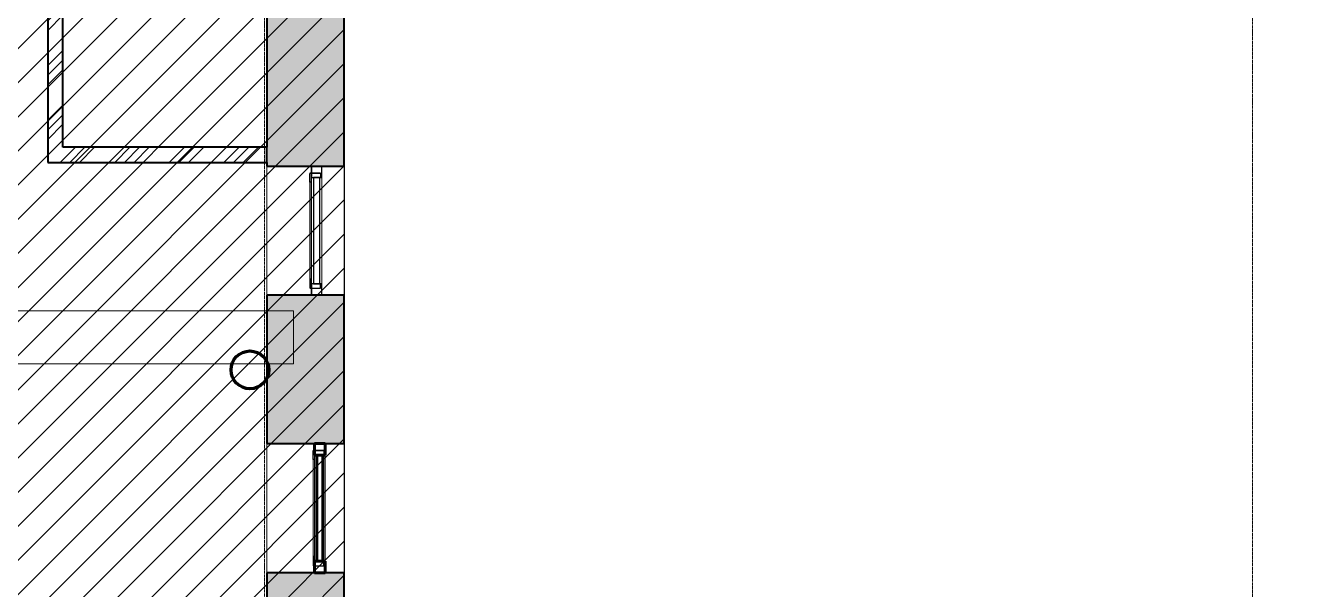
# Model space of a CAD drawing. Header units: millimetres. Extents: x -11886 to 379896, y -8130 to 47743.
# Drawn here: x 263813 to 272191, y 4877 to 8588 of the extents above; entities that cross this region are included whole.
import ezdxf

# ---------------------------------------------------------------- set-up
doc = ezdxf.new("R2010")
doc.units = ezdxf.units.MM
for name, pattern in [('ADSK_Линия сетки', [25, 20, -2.5, 0, -2.5]), ('ADSK_Сверху', [4.5, 3, -1.5]), ('ADSK_Снесено', [4.5, 3, -1.5])]:
    doc.linetypes.add(name, pattern=pattern)
for name, color, linetype, lineweight, true_color in [('_ Окна', 5, 'Continuous', 30, 0x0000ff), ('Витраж', 5, 'Continuous', 18, 0x0000ff), ('Окна', 5, 'Continuous', 18, 0x0000ff), ('Панели витража', 5, 'Continuous', 18, 0x0000ff), ('планы со стояками отопление_dwg', 7, 'Continuous', 9, 0x767676), ('Стены внутренние', 5, 'Continuous', 18, 0x0000ff), ('Стены наружные', 1, 'ADSK_Снесено', 18, 0xff0000)]:
    doc.layers.add(name, color=color, linetype=linetype, lineweight=lineweight, true_color=true_color)
for name, color, linetype, lineweight in [('Каркас', 7, 'Continuous', 18), ('Оси', 7, 'Continuous', 9), ('стояки', 7, 'Continuous', 9)]:
    doc.layers.add(name, color=color, linetype=linetype, lineweight=lineweight)
pattern_1 = [(45, (215977.25, 150), (-179.6051, 179.6051), []), (45, (216040.75, 150), (0, 359.2102), []), (45, (215913.75, 150), (0, 359.2102), [])]

# ---------------------------------------------------------------- blocks, each defined once
blk = doc.blocks.new('Витраж-тент со смещением вовне - 60мм 30 сдвиг-1466964-03 План 3-го этажа')
at = {"layer": '_ Окна', "color": 161, "linetype": 'ADSK_Сверху', "true_color": 0xaaaaff}
for p, q in [((-379, 25), (-379, -45)), ((-379, 25), (-349, 25)), ((-379, -45), (-379, 25)), ((379, 25), (349, 25)), ((379, -45), (379, 25)), ((379, -45), (379, 25)), ((-319, -45), (-379, -45)), ((-319, -35), (-319, -45)), ((319, -35), (319, -45)), ((319, -45), (379, -45))]:
    blk.add_line(p, q, dxfattribs=at)
at = {"layer": 'Окна', "color": 161, "linetype": 'ADSK_Сверху', "true_color": 0xaaaaff}
blk.add_line((-319, -45), (319, -45), dxfattribs=at)
blk = doc.blocks.new('Прямоугольный импост - 70х20_56мм-1425354-03 План 3-го этажа')
at = {"layer": 'Витраж', "color": 161, "linetype": 'ADSK_Сверху', "true_color": 0xaaaaff}
for p, q in [((479.7, 2156.6), (409.7, 2156.6)), ((409.7, 2080.6), (409.7, 2156.6)), ((479.7, 2080.6), (479.7, 2156.6)), ((409.7, 1306.6), (409.7, 1382.6)), ((479.7, 1306.6), (479.7, 1382.6)), ((409.7, 1306.6), (479.7, 1306.6))]:
    blk.add_line(p, q, dxfattribs=at)
blk = doc.blocks.new('Прямоугольный импост - 70х20_56мм-1424848-03 План 3-го этажа')
at = {"layer": 'Витраж', "color": 161, "linetype": 'ADSK_Сверху', "true_color": 0xaaaaff}
for p, q in [((-76, 35), (0, 35)), ((0, 35), (0, -35)), ((0, -35), (-76, -35))]:
    blk.add_line(p, q, dxfattribs=at)
blk = doc.blocks.new('Прямоугольный импост - 70х20_56мм-1424849-03 План 3-го этажа')
at = {"layer": 'Витраж', "color": 161, "linetype": 'ADSK_Сверху', "true_color": 0xaaaaff}
for p, q in [((0, 35), (-76, 35)), ((0, -35), (0, 35)), ((-76, -35), (0, -35))]:
    blk.add_line(p, q, dxfattribs=at)
blk = doc.blocks.new('Прямоугольный импост - 70х60мм-1425356-03 План 3-го этажа')
at = {"layer": 'Витраж', "color": 161, "linetype": 'ADSK_Сверху', "true_color": 0xaaaaff}
for p, q in [((479.7, 2080.6), (409.7, 2080.6)), ((409.7, 1382.6), (409.7, 2080.6)), ((479.7, 1382.6), (479.7, 2080.6)), ((409.7, 1382.6), (479.7, 1382.6))]:
    blk.add_line(p, q, dxfattribs=at)
blk = doc.blocks.new('Системная панель - _AR_Стекло_40мм_привязка по центру-V60-03 План 3-го этажа')
at = {"layer": 'Панели витража', "lineweight": 30}
for p, q in [((349, 20), (-349, 20)), ((-349, 20), (-349, -20)), ((349, -20), (349, 20)), ((-349, -20), (349, -20))]:
    blk.add_line(p, q, dxfattribs=at)
blk = doc.blocks.new('Прямоугольный импост - 70х40_56мм-V74-03 План 3-го этажа')
at = {"layer": 'Витраж'}
for p, q in [((-6013.4, 15158.1), (-6013.4, 14460.1)), ((-5943.4, 15158.1), (-5943.4, 14460.1))]:
    blk.add_line(p, q, dxfattribs=at)
blk = doc.blocks.new('Прямоугольный импост - 70х20_56мм-V61-03 План 3-го этажа')
at = {"layer": 'Витраж', "lineweight": 30}
for p, q in [((-76, 35), (0, 35)), ((-76, -35), (-76, 35)), ((0, 35), (0, -35)), ((0, -35), (-76, -35))]:
    blk.add_line(p, q, dxfattribs=at)
blk = doc.blocks.new('Прямоугольный импост - 70х20_56мм-V62-03 План 3-го этажа')
at = {"layer": 'Витраж', "lineweight": 30}
for p, q in [((0, 35), (-76, 35)), ((-76, 35), (-76, -35)), ((0, -35), (0, 35)), ((-76, -35), (0, -35))]:
    blk.add_line(p, q, dxfattribs=at)
blk = doc.blocks.new('Системная панель - _AR_Стекло_40мм_привязка по центру-V202-03 План 3-го этажа')
at = {"layer": 'Панели витража', "color": 1, "lineweight": 60, "true_color": 0xff0000}
for p, q in [((349, 20), (-349, 20)), ((-349, 20), (-349, -20)), ((349, -20), (349, 20)), ((-349, -20), (349, -20))]:
    blk.add_line(p, q, dxfattribs=at)
blk = doc.blocks.new('Прямоугольный импост - 70х40_56мм-1425355-03 План 3-го этажа')
at = {"layer": 'Витраж'}
for p, q in [((409.7, 2080.6), (409.7, 1382.6)), ((479.7, 2080.6), (479.7, 1382.6))]:
    blk.add_line(p, q, dxfattribs=at)
blk = doc.blocks.new('Прямоугольный импост - 70х20_56мм-V203-03 План 3-го этажа')
at = {"layer": 'Витраж', "color": 1, "lineweight": 60, "true_color": 0xff0000}
for p, q in [((-76, 35), (0, 35)), ((-76, -35), (-76, 35)), ((0, 35), (0, -35)), ((0, -35), (-76, -35))]:
    blk.add_line(p, q, dxfattribs=at)
blk = doc.blocks.new('Прямоугольный импост - 70х20_56мм-V204-03 План 3-го этажа')
at = {"layer": 'Витраж', "color": 1, "lineweight": 60, "true_color": 0xff0000}
for p, q in [((0, 35), (-76, 35)), ((-76, 35), (-76, -35)), ((0, -35), (0, 35)), ((-76, -35), (0, -35))]:
    blk.add_line(p, q, dxfattribs=at)
blk = doc.blocks.new('планы со стояками отопление_dwg-1484427-03 План 3-го этажа')
at = {"layer": 'стояки', "color": 246, "lineweight": 80, "true_color": 0x7f001f}
blk.add_circle((220411.5, 329788.4), 124.3, dxfattribs=at)

msp = doc.modelspace()

# ---------------------------------------------------------------- hatches: boundary and pattern name
at = {"lineweight": 13, "true_color": 0x636466, "transparency": 33554559}
h = msp.add_hatch(dxfattribs=at)
h.set_pattern_fill('ANSI31', color=251, scale=50)
h.set_pattern_definition([(45, (215977.25, 85026.59), (-112.2532, 112.2532), [])])
h.paths.add_polyline_path([(265910.66, 8682.3), (272191.2, 8682.3), (272009.87, 43909.21), (262010.47, 43909.21), (262010.47, 21084.06), (262697.11, 21054.57), (262698.93, 11328.12), (216748.38, 11328.12), (216748.38, 8679.25), (216267.75, 8679.25), (216267.75, 456.79), (224250.25, 422.02), (224250.25, 2336.48), (234949.9, 2336.48), (234949.9, -2582.57), (247313.65, -2582.57), (247313.65, 2335.74), (258014.19, 2256.79), (258014.19, 300.23), (265910.66, 300.23)])
at = {"layer": 'Стены внутренние', "lineweight": 9}
h = msp.add_hatch(dxfattribs=at)
h.set_pattern_fill('FP_1', color=256, style=0, pattern_type=2)
h.set_pattern_definition(pattern_1)
h.paths.add_polyline_path([(263960.1, 7786.79), (264060.1, 7786.79), (264060.1, 10224.78), (263960.1, 10224.78), (263960.1, 8446.1)])
h = msp.add_hatch(dxfattribs=at)
h.set_pattern_fill('FP_1', color=256, style=0, pattern_type=2)
h.set_pattern_definition(pattern_1)
h.paths.add_polyline_path([(264937.92, 7686.79), (265400.66, 7686.79), (265400.66, 7786.79), (263960.1, 7786.79), (263960.1, 7686.79), (264060.1, 7686.79)])
at = {"layer": 'Стены наружные', "linetype": 'Continuous', "true_color": 0xc0c0c0}
h = msp.add_hatch(color=9, dxfattribs=at)
h.paths.add_polyline_path([(265692.43, 300.23), (265910.66, 300.23), (265910.66, 1286.67), (265400.66, 1286.67), (265400.66, 300.23), (265594.43, 300.23)])
h.paths.add_polyline_path([(265583.56, 2136.67), (265910.66, 2136.67), (265910.66, 3118.67), (265400.66, 3118.67), (265400.66, 2136.67)])
h.paths.add_polyline_path([(265910.66, 3968.67), (265910.66, 4987.72), (265400.66, 4987.72), (265400.66, 3968.67), (265594.43, 3968.67)])
h.paths.add_polyline_path([(265594.43, 5837.72), (265910.66, 5837.72), (265910.66, 6813.28), (265400.66, 6813.28), (265400.66, 5837.72), (265556.7, 5837.72)])
h.paths.add_polyline_path([(265910.66, 7663.28), (265910.66, 9192.3), (265400.66, 9192.3), (265400.66, 7663.28), (265624.08, 7663.28)])

# ---------------------------------------------------------------- linework, layer by layer
at = {"color": 251, "lineweight": 30, "true_color": 0x636466}
msp.add_lwpolyline([(262010.47, 21084.06), (262010.47, 43909.21), (272009.87, 43909.21), (272191.2, 8682.3), (265910.66, 8682.3), (265910.66, 300.23), (258014.19, 300.23), (258014.19, 2256.79), (247213.23, 2336.48), (247313.65, 2335.74), (247313.65, -2582.57), (234949.9, -2582.57), (234949.9, 2336.48), (224250.25, 2336.48), (224250.25, 422.02), (216267.75, 456.79), (216267.75, 8679.25)], dxfattribs=at)
at = {"layer": 'Каркас', "color": 253, "linetype": 'ADSK_Сверху', "true_color": 0xb2b2b2}
for p, q in [((265578.06, 6711.66), (258495.74, 6711.66)), ((265578.06, 6711.66), (265578.06, 6361.66)), ((258498.34, 6361.66), (265578.06, 6361.66))]:
    msp.add_line(p, q, dxfattribs=at)
at = {"layer": 'Каркас', "color": 253, "linetype": 'ADSK_Сверху', "true_color": 0xaaaaaa}
for p, q in [((265578.06, 6711.66), (258495.74, 6711.66)), ((265578.06, 6361.66), (265578.06, 6711.66)), ((265578.06, 6361.66), (258498.34, 6361.66))]:
    msp.add_line(p, q, dxfattribs=at)
at = {"layer": 'Оси', "linetype": 'ADSK_Линия сетки'}
for p, q in [((265387.16, -5309.21), (265387.16, 44684.79)), ((271887.16, -4834.79), (271887.16, 44684.79))]:
    msp.add_line(p, q, dxfattribs=at)
at = {"layer": 'Стены внутренние', "color": 18, "lineweight": 40, "true_color": 0x000000}
for p, q in [((263960.1, 10224.78), (263960.1, 7686.79)), ((264060.1, 7786.79), (264060.1, 9082.36)), ((265400.66, 7786.79), (264060.1, 7786.79)), ((265400.66, 7686.79), (265400.66, 7786.79)), ((263960.1, 7686.79), (265400.66, 7686.79))]:
    msp.add_line(p, q, dxfattribs=at)
at = {"layer": 'Стены наружные', "color": 18, "linetype": 'Continuous', "lineweight": 40, "true_color": 0x000000}
for p, q in [((265400.66, 9192.3), (265400.66, 7786.79)), ((265910.66, 7663.28), (265910.66, 8682.3)), ((265400.66, 7686.79), (265400.66, 7663.28)), ((265400.66, 7663.28), (265910.66, 7663.28)), ((265910.66, 6813.28), (265400.66, 6813.28)), ((265400.66, 6813.28), (265400.66, 5837.72)), ((265910.66, 5837.72), (265910.66, 6813.28)), ((265400.66, 5837.72), (265910.66, 5837.72)), ((265910.66, 4987.72), (265400.66, 4987.72)), ((265400.66, 4987.72), (265400.66, 3968.67)), ((265910.66, 3968.67), (265910.66, 4987.72))]:
    msp.add_line(p, q, dxfattribs=at)
at = {"layer": 'Стены наружные', "color": 18, "linetype": 'Continuous', "true_color": 0x000000}
for p, q in [((265400.66, 6813.28), (265400.66, 7663.28)), ((265910.66, 7663.28), (265910.66, 6813.28)), ((265400.66, 4987.72), (265400.66, 5837.72)), ((265910.66, 5837.72), (265910.66, 4987.72))]:
    msp.add_line(p, q, dxfattribs=at)

# ---------------------------------------------------------------- block references
at = {"layer": '_ Окна', "color": 161, "linetype": 'ADSK_Сверху', "true_color": 0xaaaaff, "rotation": 270.0000000000003}
for p in [(265729.42, 7238.28), (265751.05, 5412.72)]:
    msp.add_blockref('Витраж-тент со смещением вовне - 60мм 30 сдвиг-1466964-03 План 3-го этажа', p, dxfattribs=at)
at = {"layer": 'Витраж', "color": 161, "linetype": 'ADSK_Сверху', "true_color": 0xaaaaff}
for name, p, rotation in [('Прямоугольный импост - 70х20_56мм-1425354-03 План 3-го этажа', (266174.09, 8969.92), 180), ('Прямоугольный импост - 70х20_56мм-1424849-03 План 3-го этажа', (265729.42, 7663.28), 90.00000000000031), ('Прямоугольный импост - 70х60мм-1425356-03 План 3-го этажа', (266174.09, 8969.92), 180), ('Прямоугольный импост - 70х20_56мм-1425354-03 План 3-го этажа', (266195.73, 7144.36), 180), ('Прямоугольный импост - 70х20_56мм-1424849-03 План 3-го этажа', (265751.05, 5837.72), 90.00000000000031), ('Прямоугольный импост - 70х60мм-1425356-03 План 3-го этажа', (266195.73, 7144.36), 180)]:
    msp.add_blockref(name, p, dxfattribs=dict(at, rotation=rotation))
at = {"layer": 'Витраж'}
for name, p, rotation in [('Прямоугольный импост - 70х20_56мм-V62-03 План 3-го этажа', (265729.42, 7663.28), 90.00000000000031), ('Прямоугольный импост - 70х40_56мм-V74-03 План 3-го этажа', (259751.01, 22047.37), 180), ('Прямоугольный импост - 70х20_56мм-V204-03 План 3-го этажа', (265751.05, 5837.72), 90.00000000000031), ('Прямоугольный импост - 70х40_56мм-1425355-03 План 3-го этажа', (266195.73, 7144.36), 180)]:
    msp.add_blockref(name, p, dxfattribs=dict(at, rotation=rotation))
at = {"layer": 'Витраж', "color": 161, "linetype": 'ADSK_Сверху', "true_color": 0xaaaaff, "extrusion": (0, 0, -1), "rotation": 269.9999999999997}
for p in [(-265729.42, 6813.28), (-265751.05, 4987.72)]:
    msp.add_blockref('Прямоугольный импост - 70х20_56мм-1424848-03 План 3-го этажа', p, dxfattribs=at)
at = {"layer": 'Витраж', "extrusion": (0, 0, -1), "rotation": 269.9999999999997}
for name, p in [('Прямоугольный импост - 70х20_56мм-V61-03 План 3-го этажа', (-265729.42, 6813.28)), ('Прямоугольный импост - 70х20_56мм-V203-03 План 3-го этажа', (-265751.05, 4987.72))]:
    msp.add_blockref(name, p, dxfattribs=at)
at = {"layer": 'Панели витража', "rotation": 270.0000000000003}
for name, p in [('Системная панель - _AR_Стекло_40мм_привязка по центру-V60-03 План 3-го этажа', (265729.42, 7238.28)), ('Системная панель - _AR_Стекло_40мм_привязка по центру-V202-03 План 3-го этажа', (265751.05, 5412.72))]:
    msp.add_blockref(name, p, dxfattribs=at)
at = {"layer": 'планы со стояками отопление_dwg', "color": 6, "true_color": 0xff00ff}
msp.add_blockref('планы со стояками отопление_dwg-1484427-03 План 3-го этажа', (44878.56, -323466.25), dxfattribs=at)

doc.saveas('drawing.dxf')
